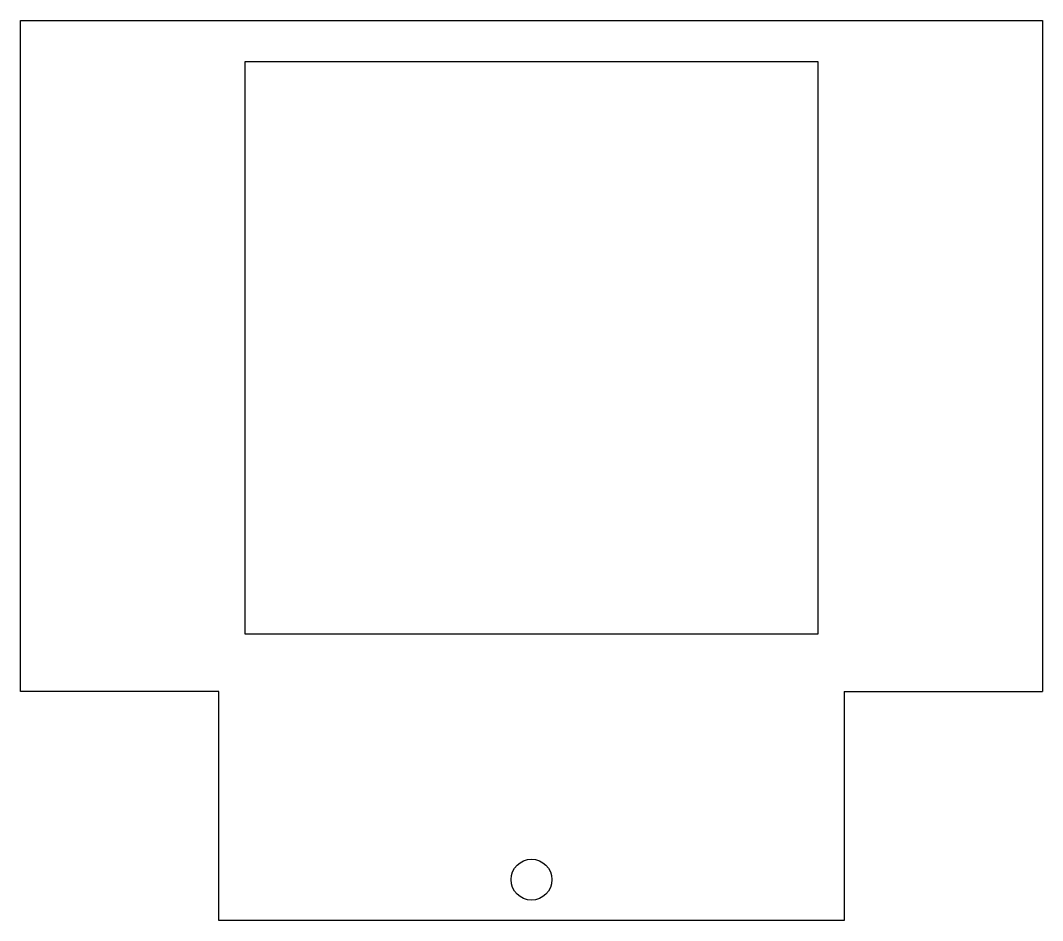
# Model space of a CAD drawing. Header units: millimetres. Extents: x -12.5 to 12.5, y -11 to 11.
import ezdxf

# ---------------------------------------------------------------- set-up
doc = ezdxf.new("R2010")
doc.units = ezdxf.units.MM
doc.layers.get('0').update_dxf_attribs({"linetype": 'CONTINUOUS'})

msp = doc.modelspace()

# ---------------------------------------------------------------- linework, layer by layer
for p, q in [((-12.5, 11), (12.5, 11)), ((-12.5, -5.4), (-12.5, 11)), ((12.5, 11), (12.5, -5.4)), ((-7, 10), (7, 10)), ((-7, -4), (-7, 10)), ((7, 10), (7, -4)), ((7, -4), (-7, -4)), ((-7.65, -5.4), (-12.5, -5.4)), ((-7.65, -11), (-7.65, -5.4)), ((7.65, -5.4), (7.65, -11)), ((7.65, -5.4), (12.5, -5.4)), ((7.65, -11), (-7.65, -11))]:
    msp.add_line(p, q)
msp.add_circle((0, -10), 0.5)

doc.saveas('drawing.dxf')
